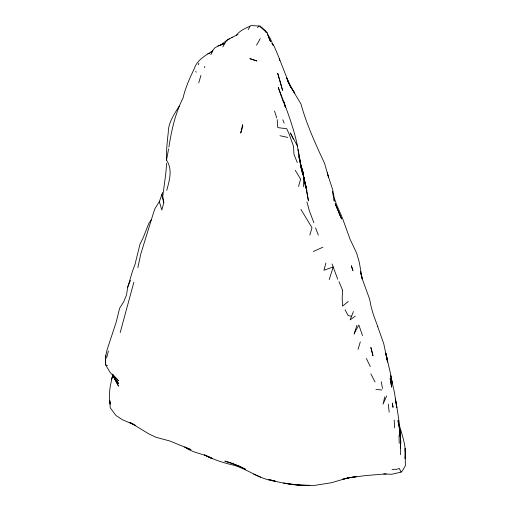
<?xml version="1.0" encoding="UTF-8"?>
<svg xmlns="http://www.w3.org/2000/svg" width="511" height="511" viewBox="0 0 511 511"><rect width="100%" height="100%" fill="white"/><g stroke="black" fill="none" stroke-linecap="round" stroke-linejoin="round"><path stroke-width="0.77" d="M112.925 374.595L118.443 380.714L110.235 372.647L105.413 364.567L105.713 358.779M400.381 438.579L399.743 429.598L397.986 420.496L399.653 430.173M400.388 454.72L400.605 440.712L399.743 429.598L400.247 436.388M166.701 163.201L165.756 173.881L162.747 196.384L163.795 202.701L161.808 210.015L159.336 201.634L162.626 192.481M105.624 358.658L105.413 364.567L107.38 365.525M400.381 446.103L400.394 437.531M405.089 458.616C406.52 447.559 402.853 437.148 399.774 426.768C398.459 417.41 397.2 408.046 395.31 398.765L396.817 407.554L394.403 392.224L390.653 375.719M342.594 290.523L342.178 298.194L342.6 306.121L348.33 301.439M405.166 458.654L405.153 448.498L405.364 465.687L402.502 470.682L401.109 472.113L391.688 474.272L383.723 473.965M400.292 448.415L400.848 442.315L400.081 432.76L400.292 435.94M159.336 201.634L154.807 208.839L151.345 219.717L148.79 223.422L143.329 237.385L140.001 244.194L134.974 264.564L132.375 271.59L127.667 287.31L126.562 294.783L123.739 301.739L119.612 308.305L116.208 322.109L107.074 349.837L105.438 357.144L105.694 362.625M168.917 146.97C171.549 130.107 175.324 113.135 183.117 97.856C185.352 87.573 189.907 77.966 194.34 68.474C197.15 59.742 205.799 55.424 212.946 50.621L210.839 54.671M111.558 379.469L112.727 375.112C110.478 384.54 108.057 394.492 110.261 404.144L109.82 400.643M168.604 148.81L166.516 160.186C172.897 169.55 169.377 180.466 166.746 190.379M137.874 267.643L140.749 254.127L151.345 219.717M384.789 396.843L383.052 404.124L386.712 395.891M120.187 332.61L133.876 282.142M106.614 358.007L108.409 350.936M325.935 262.967L323.897 270.255L333.204 266.985L337.714 279.198M354.097 334.156L356.921 325.335M298.552 186.451L300.634 179.131L295.23 170.272M329.231 279.581L333.204 266.985L332.048 263.983M309.851 235.054L311.997 227.682L300.909 209.389M198.747 82.833L200.925 75.43M358.077 349.32L360.312 341.865M353.427 311.499L350.15 319.867L355.266 316.168M198.262 64.776L198.849 63.275M127.667 287.31L130.477 280.354M249.873 58.759L256.905 60.975L250.045 58.631M204.323 67.599L204.898 66.475M256.567 45.211L260.227 38.625M354.417 333.019L358.856 325.034L362.529 335.625M222.79 46.897L226.501 40.605L229.707 38.657M179.22 106.052C174.251 114.221 168.317 122.436 168.266 132.426C167.263 141.592 166.164 150.796 166.503 160.039M248.142 29.664L249.962 26.636M211.017 52.563L214.646 48.047L218.012 46.022L224.725 43.448L218.012 46.022M257.512 27.664L258.962 26.016L259.939 26.125L267.004 32.615L270.466 41.634L267.56 34.269L270.274 38.523L273.347 45.473L271.961 43.722M236.299 35.463C239.825 30.264 245.861 28.226 251.265 25.55L258.962 26.016M220.407 45.211L227.765 39.654L238.024 34.384M313.352 251.489L322.933 247.177M348.585 477.785L356.755 476.527L347.621 477.983L331.409 482.742L314.878 485.348C299.357 485.872 283.707 484.019 268.837 479.497L275.199 481.196C259.997 479.542 247.937 469.328 233.591 465.163C223.531 462.87 213.611 459.728 204.483 454.86L211.931 458.437C203.295 453.493 192.756 453.155 184.739 446.972L190.999 449.68L169.709 440.961L156.053 437.295L149.11 434.037L129.845 422.386L133.275 424.085M347.621 477.983L342.325 479.395L350.718 477.376L347.621 477.983L365.857 475.543L386.227 473.895M207.779 53.827L209.868 53.304M231.394 37.629L232.754 37.424M392.046 469.36L396.9 469.277L399.283 468.459L401.109 472.113M375.924 389.459L381.921 389.97M283.522 483.061L299.612 485.169L309.775 485.354L298.616 485.15L299.612 485.169L291.947 484.562L284.486 483.202M351.332 316.226L348.163 315.581L345.059 309.787M279.971 135.715L287.744 137.421M231.394 462.979L224.853 461.133L239.174 466.032L245.523 469.258L232.122 463.183M135.3 425.178L122.653 419.87L115.997 415.545L110.255 407.861L109.724 400.822M253.641 474.106L260.616 477.242M208.003 456.54L211.931 458.437M259.939 26.125L265.088 30.705L266.218 32.672M195.675 71.54L196.339 72.128M260.725 26.93L267.144 32.845M272.095 43.62L274.017 45.907L277.831 54.843L289.322 84.194L294.713 93.168L290.689 86.819L286.575 77.787L289.871 85.28M290.689 86.819L300.941 103.944C306.638 124.556 315.613 144.096 324.587 163.45L328.618 177.432L327.276 172.654M114.323 378.134L118.533 386.131L113.608 376.92L113.116 375.195L114.713 378.721L118.667 383.576L113.608 376.92L114.713 378.721L112.426 374.039M291.334 134.859L290.344 132.937L297.447 146.012L298.635 154.162M370.852 373.88L375.048 381.973M366.349 358.467L370.309 366.617M291.666 135.556L293.308 139.049M284.244 104.397L285.63 107.725M338.978 281.644L342.542 290.235M297.268 162.581L293.972 154.303L293.538 146.37L289.085 133.876L286.748 128.746L277.78 127.603L277.192 119.631M282.839 119.785L284.161 123.17M315.562 227.874L318.366 235.162M377.648 326.369L383.767 343.788L387.587 362.056L385.85 353.139L387.44 360.485M377.782 326.721L373.413 314.731L371.261 307.341L369.574 299.037L362.606 279.83L360.338 271.36L362.178 278.923L359.322 262.411L356.627 253.124L350.009 239.071L342.268 217.648L336.762 205.083L334.29 198.147L332.725 189.881L328.1 175.637M281.868 97.844L283.171 101.574M285.681 107.546L283.65 101.529L285.266 106.563M301.241 166.854L303.221 172.814L300.787 165.04L303.266 174.353L300.653 163.68L298.079 149.41M274.509 111.034L276.745 117.958M281.606 97.096L278.24 87.375C285.572 106.761 293.365 125.942 297.549 146.299M299.152 158.372L300.481 162.67L299.21 157.414M313.888 222.828L309.225 210.385L306.932 201.902M301.286 169.02L302.64 174.098M387.197 358.882L386.067 354.589L390.972 375.604L392.333 383.812L391.241 378.67M303.79 177.266L301.164 167.455L305.514 184.35L306.836 191.018L303.79 177.266L305.514 184.35L308.446 200.823L305.131 182.708M161.757 194.563L163.795 202.701M298.724 156.091L299.484 159.157M390.615 375.732L390.928 377.201M333.977 199.577L334.303 201.206L332.329 191.293M298.456 152.578L301.701 170.674M299.772 160.658L301.151 168.26M299.133 157.414L299.414 158.915M299.702 160.416L299.983 161.923M381.302 381.736L382.477 388.52M279.53 58.899L279.824 60.573M399.832 431.642L400.362 436.055M388.309 404.163L389.19 412.224M394.185 419.985L394.639 427.918M303.425 178.984L303.687 186.866M400.375 442.239L400.522 446.959L400.362 437.901M399.046 435.506L399.193 443.35M105.732 355.707L105.72 357.24L105.732 355.707M242.565 124.825L240.713 133.09L242.751 126.492L242.565 124.825M291.634 88.627L288.006 81.639L291.634 88.627M339.879 215.035L335.146 203.646L341.616 218.983L339.879 215.035M352.909 270.517L351.376 265.829L352.909 270.517M371.382 349.109L370.801 347.41L372.992 355.86L371.382 349.109M280.405 82.456L277.69 73.303L282.545 90.345L280.405 82.456M303.873 177.592L303.655 176.512L305.399 185.844L303.873 177.592M391.643 387.051L390.18 378.427L391.643 387.051M393.029 407.261L392.346 403.166L393.029 407.261"/></g></svg>
